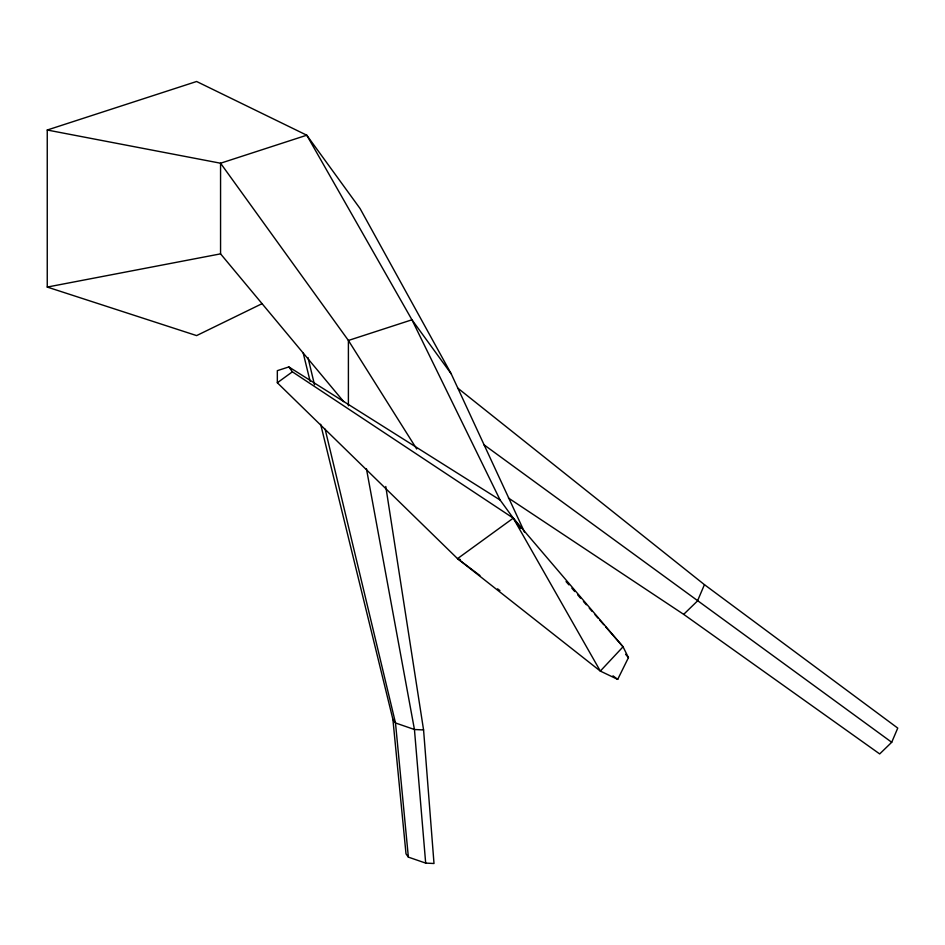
<?xml version="1.0" encoding="UTF-8"?>
<svg xmlns="http://www.w3.org/2000/svg" width="945" height="945" viewBox="0 0 945 945"><rect width="100%" height="100%" fill="white"/><g stroke="black" fill="none" stroke-linecap="round" stroke-linejoin="round"><path stroke-width="1.42" d="M457.853 388.182L704.438 584.66L697.493 600.949L683.672 614.356L508.434 498.027M683.672 614.356L879.689 753.933L891.714 742.274L897.75 728.099L704.438 584.66M617.699 679.384L628.437 657.649L623.062 646.793L513.277 518.143L292.395 371.822L288.839 366.932L277.334 370.664L277.334 382.76L457.534 558.637L600.323 671.08L617.699 679.384L612.986 675.829M277.334 382.76L292.395 371.822M479.906 575.505L457.534 558.637L513.277 518.143L600.323 671.08L623.062 646.793L605.674 626.889M262.178 303.617L196.607 335.593L47.25 287.067L47.25 130.02L196.607 81.494L306.771 135.206L360.057 208.538L451.226 373.866L524.581 532.259M47.25 287.067L220.563 253.862L343.696 401.637M392.907 719.369L406.007 853.843L408.37 857.127L425.675 863.104L434.003 863.506L423.573 729.942L414.442 729.505L395.494 722.96L392.907 719.369L320.65 424.258M47.25 130.02L220.563 163.225L306.771 135.206L411.949 319.8L500.118 500.035L520.671 528.326M457.534 558.637L460.286 559.534M288.839 366.932L500.118 500.035M891.714 742.274L483.686 444.563M497.578 588.829L499.929 590.601M566.055 581.577L568.949 584.884M571.843 588.203L574.749 591.523M577.643 594.83L580.549 598.15M583.443 601.469L586.349 604.788M589.243 608.096L592.137 611.415M595.043 614.734L597.937 618.054M599.874 620.263L603.737 624.68M625.602 654.283L628.437 657.649M451.226 373.866L411.949 319.8L348.398 340.46L348.398 405.818M416.71 448.993L348.398 340.46L220.563 163.225L220.563 253.862M303.109 352.627L310.125 381.284M307.976 357.553L314.496 384.78M325.139 429.195L395.494 722.96L408.37 857.127M366.447 468.803L414.442 729.505L425.675 863.104M385.773 486.486L423.573 729.942"/></g></svg>
